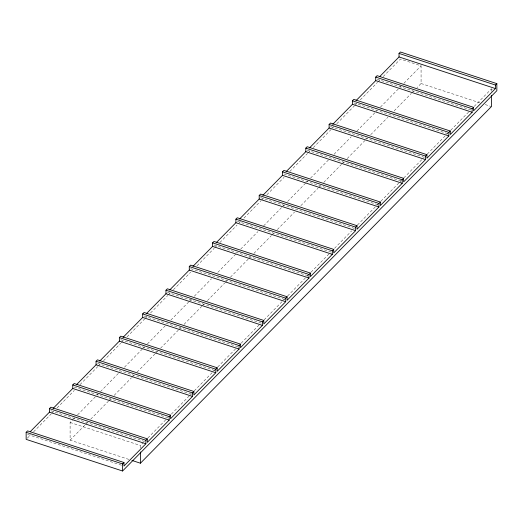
<?xml version="1.0" encoding="UTF-8"?>
<svg xmlns="http://www.w3.org/2000/svg" width="523" height="523" viewBox="0 0 523 523"><rect width="100%" height="100%" fill="white"/><g stroke="black" fill="none" stroke-linecap="round" stroke-linejoin="round"><path stroke-width="0.39" stroke-dasharray="2.62 1.96" d="M27.294 438.202L30.733 434.711M33.603 431.795L51.372 413.745M51.94 413.163L53.66 411.411M57.099 407.92L74.299 390.446M80.026 384.627L97.794 366.571M98.37 365.989L100.089 364.243M103.528 360.746L120.721 343.278M121.297 342.689L124.16 339.78M127.024 336.871L144.793 318.814M145.368 318.232L147.087 316.487M150.526 312.989L167.72 295.521M168.295 294.939L170.59 292.605M173.453 289.696L190.647 272.221M196.955 265.815L214.149 248.347M214.718 247.765L217.012 245.431M219.882 242.522L237.076 225.053M239.364 222.72L240.515 221.556M243.953 218.065L261.147 200.59M261.722 200.008L263.442 198.263M266.88 194.765L284.074 177.297M289.807 171.472L307.576 153.416M308.145 152.834L309.864 151.088M313.303 147.591L333.936 126.625M336.805 123.716L354.574 105.659M355.143 105.077L356.863 103.332M360.301 99.834L377.501 82.366M378.07 81.784L379.79 80.039M383.228 76.541L400.428 59.073L421.074 65.846L421.074 83.517L417.066 87.589M128.841 459.41L70.102 440.137L70.102 422.46L72.965 419.551M73.534 418.969L74.684 417.805M77.541 414.896L96.441 395.702M97.01 395.12L98.154 393.956M100.449 391.629L119.911 371.846M124.494 367.192L142.812 348.58M143.387 347.998L144.531 346.834M147.394 343.925L166.288 324.724M170.871 320.069L189.189 301.457M189.764 300.875L191.483 299.13M194.34 296.221L211.521 278.766M217.816 272.365L236.141 253.753M240.717 249.098L257.898 231.643M263.625 225.825L284.231 204.885M287.67 201.394L305.988 182.775M306.563 182.194L307.707 181.03M310.57 178.121L329.464 158.927M334.047 154.272L351.221 136.817M356.948 130.998L376.985 110.641M380.424 107.15L399.317 87.949M399.886 87.367L401.03 86.203M403.893 83.294L421.074 65.846M70.102 440.137L84.988 425.009M85.563 424.428L87.851 422.1M90.714 419.191L108.464 401.161M109.032 400.579L110.752 398.833M114.184 395.342L131.365 377.887M131.933 377.305L134.228 374.978M137.091 372.069L154.841 354.038M155.409 353.456L157.698 351.129M160.561 348.22L178.31 330.183M178.886 329.601L181.174 327.274M184.037 324.365L201.786 306.334M202.362 305.752L204.075 304.007M207.513 300.516L224.687 283.061M225.263 282.479L227.551 280.151M230.414 277.242L248.164 259.212M248.732 258.63L250.452 256.885M253.89 253.394L271.064 235.938M271.64 235.357L274.503 232.447M277.36 229.538L294.541 212.09M300.836 205.689L318.01 188.234M318.585 187.652L320.305 185.907M323.737 182.416L341.486 164.385M342.062 163.804L343.781 162.058M347.213 158.567L367.251 138.203M370.689 134.712L387.863 117.263M394.159 110.863L411.34 93.408M411.908 92.826L413.628 91.08M140.432 447.943L140.432 445.531L143.295 442.628M147.878 437.973L166.772 418.773M171.354 414.118L191.392 393.76M194.255 390.851L213.149 371.65M213.717 371.069L214.868 369.905M217.731 366.996L236.625 347.802M241.201 343.147L260.094 323.946M264.102 319.873L283.002 300.673M283.571 300.097L284.715 298.934M287.578 296.025L306.471 276.824M307.047 276.242L308.191 275.078M311.054 272.169L329.948 252.969M334.53 248.32L351.704 230.865M357.431 225.047L376.325 205.846M376.893 205.264L378.044 204.101M380.901 201.198L401.514 180.252M403.808 177.925L423.27 158.142M427.278 154.076L446.171 134.875M446.747 134.293L447.891 133.13M450.754 130.22L469.647 111.02M474.23 106.372L491.404 88.917L492.764 89.361M421.074 83.517L479.813 102.789M485.22 104.561L491.404 106.594M377.122 79.215L471.23 110.085M353.816 102.894L447.923 133.77M330.51 126.579L424.617 157.449M307.204 150.258L401.318 181.128M283.897 173.937L378.011 204.807M260.591 197.616L354.705 228.492M237.285 221.294L331.399 252.171M213.985 244.98L308.093 275.85M190.679 268.659L284.787 299.529M167.373 292.337L261.48 323.214M144.067 316.016L238.181 346.893M120.761 339.702L214.875 370.572M97.455 363.38L191.568 394.25M74.148 387.059L168.262 417.929M50.849 410.738L144.956 441.615M70.102 422.46L140.432 445.531M27.542 434.423L123.193 465.797M491.404 88.917L491.404 91.329"/><path stroke-width="0.78" d="M379.927 76.358L399.036 56.948L399.036 53.411L400.428 51.999L496.85 83.634L496.85 90.701L122.572 471.001L26.15 439.366L26.15 432.299L27.542 430.887L123.964 462.515L123.964 466.052L145.878 443.785L145.878 440.248L147.27 438.836L50.849 407.208L49.456 408.62L49.456 412.15L30.347 431.567M53.091 408.456L72.762 388.471L72.762 384.935L74.148 383.522L170.576 415.157L170.576 418.694L192.49 396.421L192.49 392.891L193.883 391.479L97.455 359.844L96.069 361.256L96.069 364.793L76.397 384.778M99.703 361.092L119.368 341.114L119.368 337.577L120.761 336.165L217.189 367.793L217.189 371.33L239.103 349.063L239.103 345.526L240.488 344.114L144.067 312.486L142.674 313.898L142.674 317.435L123.01 337.413M146.316 313.735L165.981 293.749L165.981 290.219L167.373 288.801L263.795 320.436L263.795 323.972L285.715 301.706L285.715 298.169L287.101 296.757L190.679 265.122L189.287 266.534L189.287 270.071L169.622 290.056M192.928 266.377L212.593 246.392L212.593 242.855L213.985 241.443L310.407 273.071L310.407 276.608L332.321 254.341L332.321 250.805L333.713 249.393L237.285 217.764L235.899 219.176L235.899 222.713L216.228 242.692M239.534 219.013L259.205 199.028L259.205 195.497L260.591 194.079L357.019 225.714L357.019 229.251L378.933 206.984L378.933 203.447L380.326 202.035L283.897 170.4L282.512 171.812L282.512 175.349L262.84 195.334M286.146 171.655L305.811 151.67L305.811 148.133L307.204 146.721L403.632 178.356L403.632 181.886L425.545 159.62L425.545 156.083L426.931 154.671L330.51 123.042L329.117 124.454L329.117 127.991L309.453 147.97M332.759 124.291L352.424 104.306L352.424 100.776L353.816 99.363L450.238 130.992L450.238 134.529L472.151 112.262L472.151 108.725L473.544 107.313L377.122 75.678L375.73 77.09L375.73 80.627L356.065 100.612M122.572 471.001L122.572 463.927L123.964 462.515M147.27 438.836L147.27 442.373L169.184 420.106L169.184 416.57L170.576 415.157M193.883 391.479L193.883 395.009L215.796 372.742L215.796 369.212L217.189 367.793M240.488 344.114L240.488 347.651L262.409 325.384L262.409 321.848L263.795 320.436M287.101 296.757L287.101 300.287L309.015 278.02L309.015 274.49L310.407 273.071M333.713 249.393L333.713 252.929L355.627 230.663L355.627 227.126L357.019 225.714M380.326 202.035L380.326 205.565L402.239 183.298L402.239 179.768L403.632 178.356M426.931 154.671L426.931 158.208L448.852 135.941L448.852 132.404L450.238 130.992M473.544 107.313L473.544 110.85L495.458 88.577L495.458 85.046L496.85 83.634M131.933 460.423L140.432 463.208L491.404 106.594L491.404 95.343M399.036 53.411L495.458 85.046M399.036 56.948L495.458 88.577M375.73 77.09L472.151 108.725M375.73 80.627L472.151 112.262M352.424 100.776L448.852 132.404M352.424 104.306L448.852 135.941M329.117 124.454L425.545 156.083M329.117 127.991L425.545 159.62M305.811 148.133L402.239 179.768M305.811 151.67L402.239 183.298M282.512 171.812L378.933 203.447M282.512 175.349L378.933 206.984M259.205 195.497L355.627 227.126M259.205 199.028L355.627 230.663M235.899 219.176L332.321 250.805M235.899 222.713L332.321 254.341M212.593 242.855L309.015 274.49M212.593 246.392L309.015 278.02M189.287 266.534L285.715 298.169M189.287 270.071L285.715 301.706M165.981 290.219L262.409 321.848M165.981 293.749L262.409 325.384M142.674 313.898L239.103 345.526M142.674 317.435L239.103 349.063M119.368 337.577L215.796 369.212M119.368 341.114L215.796 372.742M96.069 361.256L192.49 392.891M96.069 364.793L192.49 396.421M72.762 384.935L169.184 416.57M72.762 388.471L169.184 420.106M49.456 408.62L145.878 440.248M49.456 412.15L145.878 443.785M26.15 432.299L122.572 463.927M140.432 451.964L140.432 463.208"/></g></svg>
